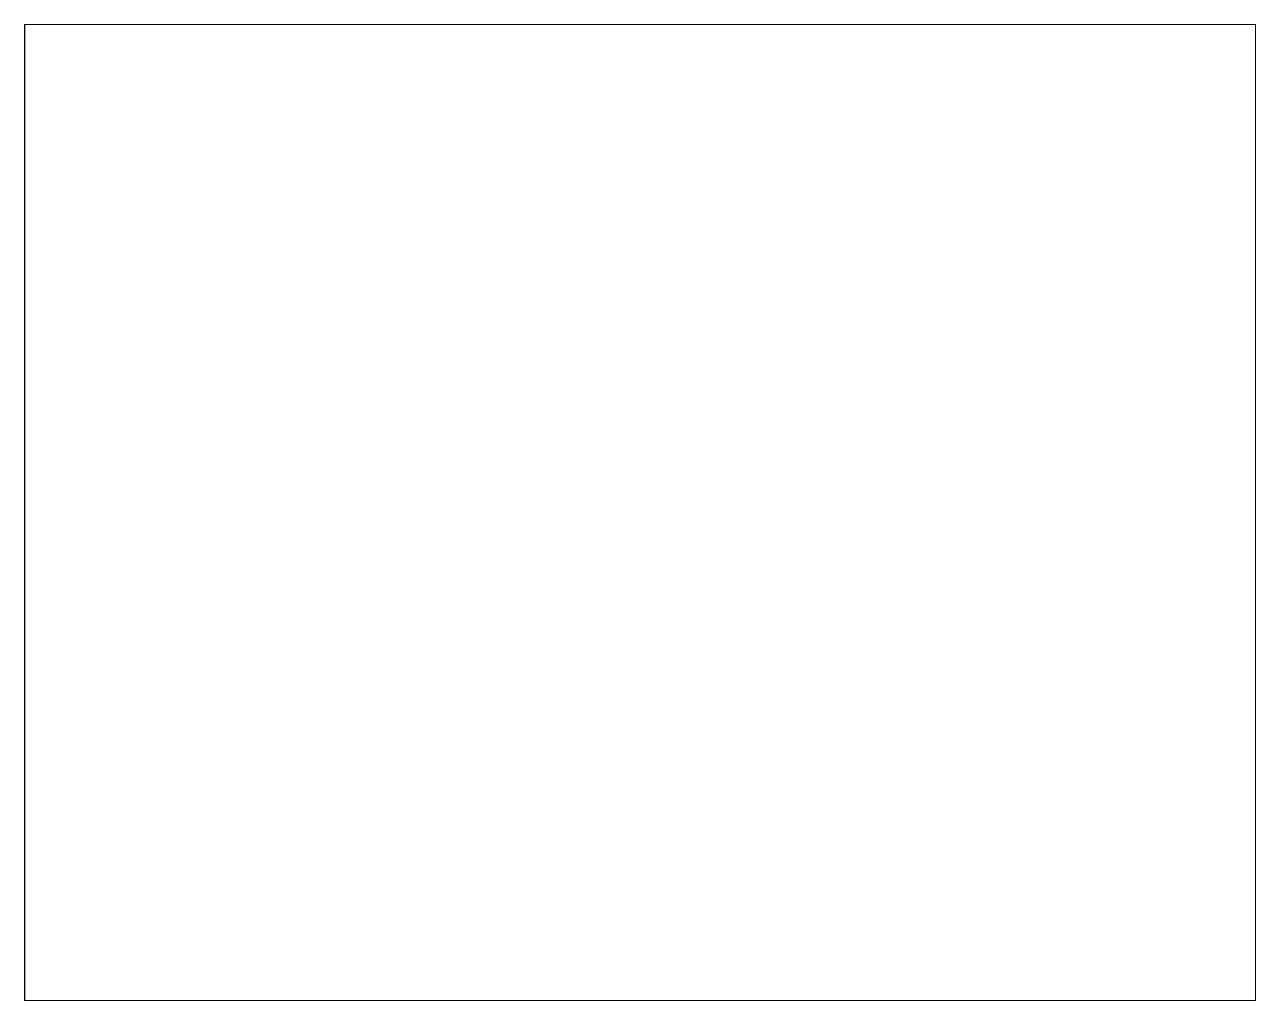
# Paper-space layout 'Layout1' of a CAD drawing. Extents: x 1.05 to 9.48, y 0.83 to 7.51.
# The model-space entities are those that its viewports show. They can reach past a viewport. Long polylines and large blocks are cut down to what shows.
import ezdxf

# ---------------------------------------------------------------- set-up
doc = ezdxf.new("R2010")
doc.units = 0
doc.header["$LTSCALE"] = 10
doc.header["$PDMODE"] = 1
doc.layers.add('B 细实线', color=7, linetype='CONTINUOUS', lineweight=18)
doc.layers.add('J 标注尺寸', color=2, linetype='CONTINUOUS', lineweight=18)

msp = doc.modelspace()

# ---------------------------------------------------------------- linework, layer by layer
at = {"layer": 'B 细实线'}
msp.add_lwpolyline([(-6.55, -3827.49), (-6.55, 2059.51), (-4164.55, 2059.51), (-4164.55, -3827.49)], close=True, dxfattribs=at)
at = {"layer": 'B 细实线', "color": 0, "linetype": 'ByBlock'}
for p in [(597.69, 121.26), (597.69, 109.62), (624.55, 103.86), (588.11, 87.51), (599.75, 87.51)]:
    msp.add_point(p, dxfattribs=at)

psp = doc.layouts.get("Layout1")

# ---------------------------------------------------------------- viewports
at = {"layer": 'J 标注尺寸'}
psp.add_viewport(center=(5.265, 4.1719), size=(8.424, 6.675), view_center_point=(420.5, 297), view_height=677.138913, dxfattribs=at)

doc.saveas('drawing.dxf')
